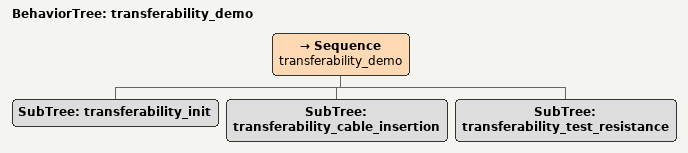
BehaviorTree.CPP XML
<?xml version="1.0"?>
<root BTCPP_format="4">
  <BehaviorTree ID="transferability_demo">
    <Sequence name="transferability_demo">
      <SubTree ID='transferability_init'/>
      <SubTree ID='transferability_cable_insertion'/>
      <SubTree ID='transferability_test_resistance'/>
    </Sequence>
  </BehaviorTree>
</root>
